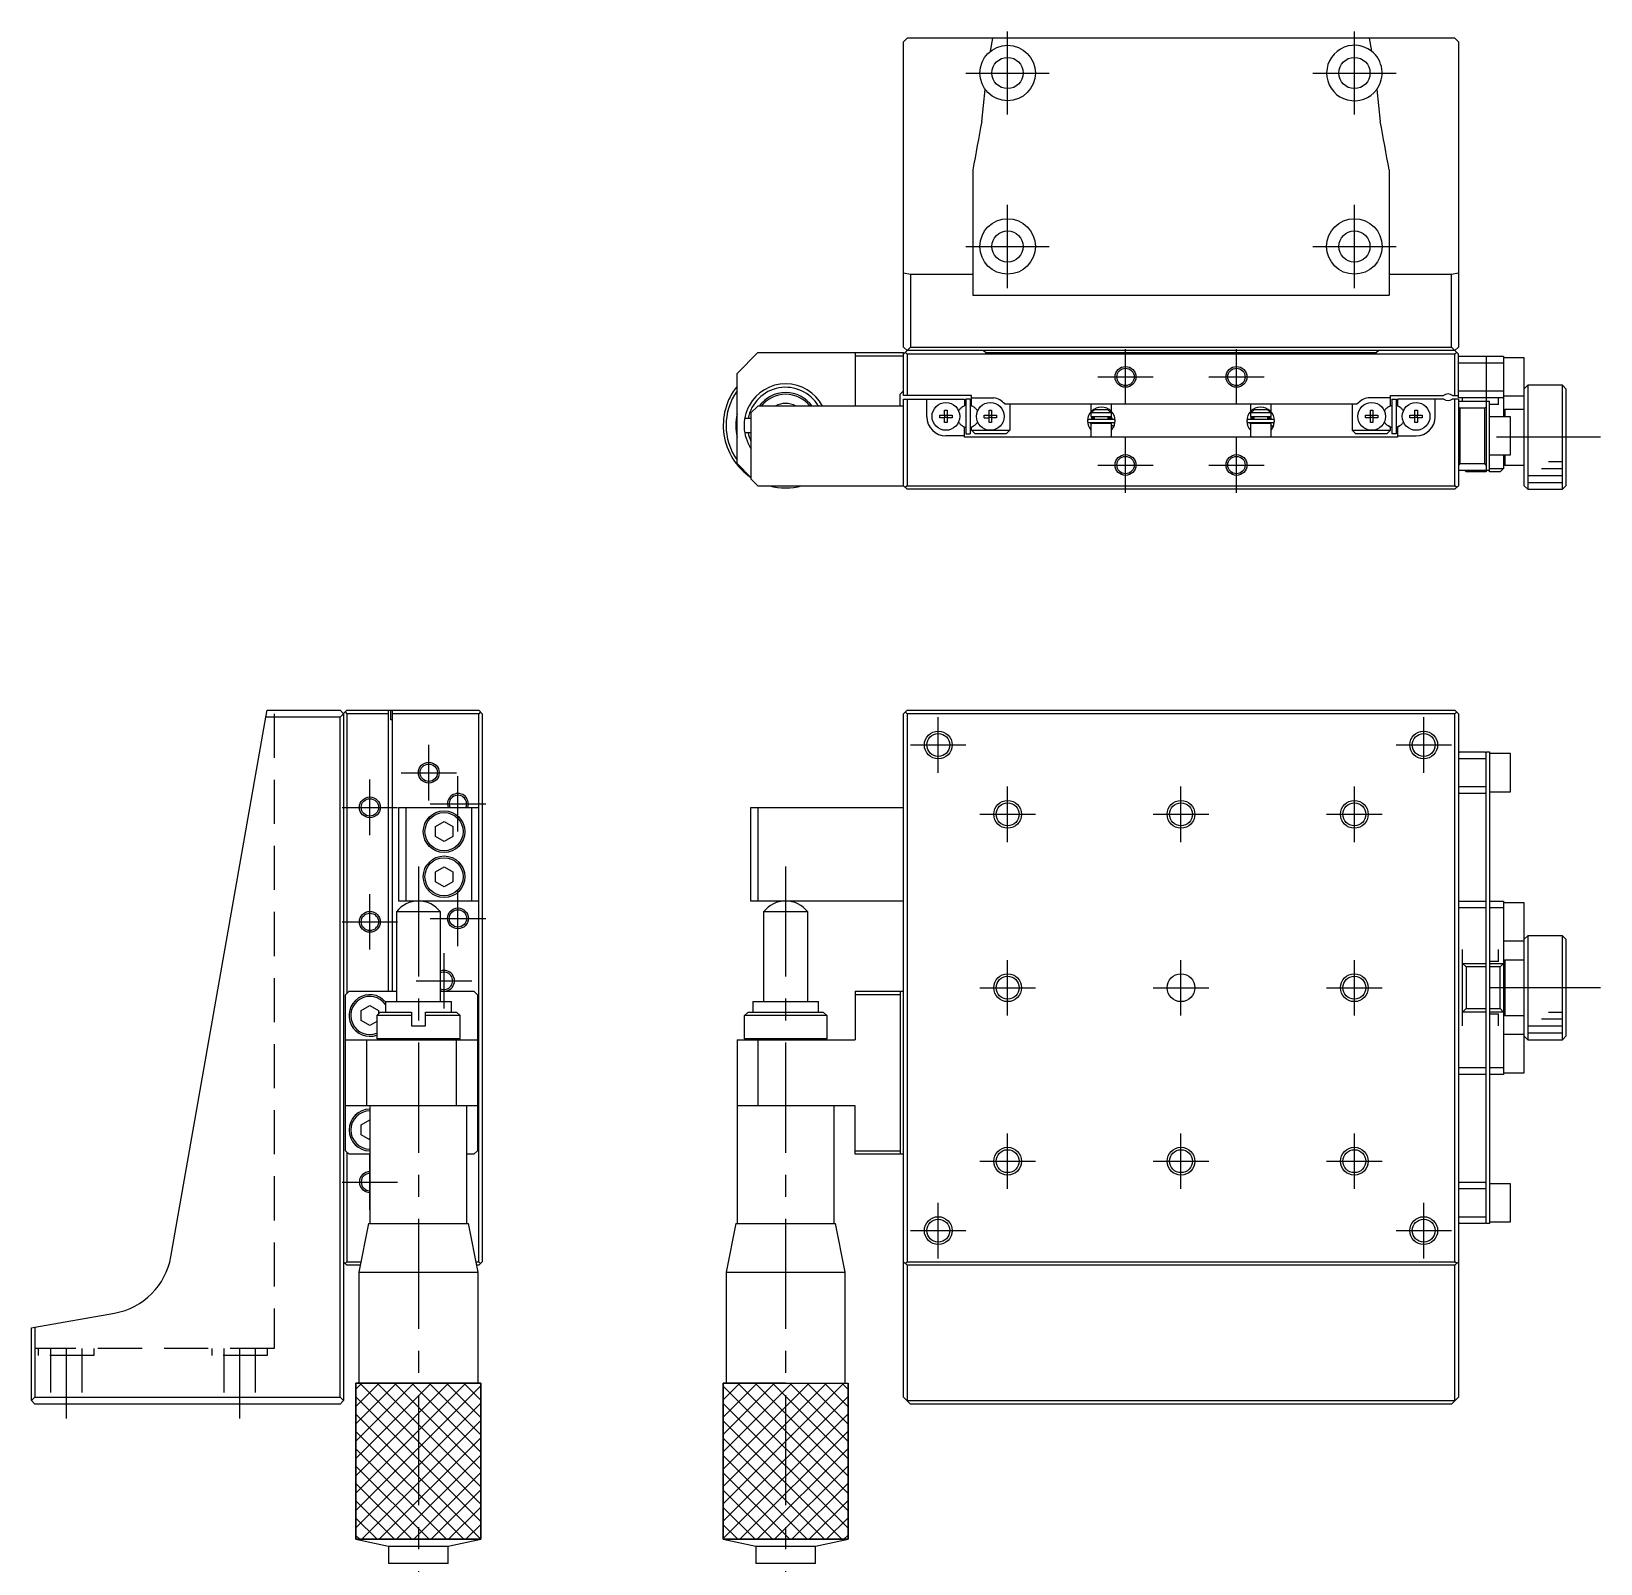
# Model space of a CAD drawing. Extents: x 0 to 477, y -8 to 328.
# Drawn here: x 0 to 226.2, y 107.2 to 328 of the extents above; entities that cross this region are included whole.
import ezdxf

# ---------------------------------------------------------------- set-up
doc = ezdxf.new("R2010")
doc.units = 0
doc.header["$LTSCALE"] = 0.5
doc.linetypes.add('CENTER', pattern=[50.8, 31.75, -6.35, 6.35, -6.35])
doc.linetypes.add('DASHED', pattern=[19.05, 12.7, -6.35])
for name, color, linetype in [('MSM_CENTER', 1, 'CENTER'), ('MSM_CONTINUOUS', 7, 'CONTINUOUS'), ('MSM_DASHED', 4, 'DASHED'), ('MSM_NARROW', 5, 'CONTINUOUS')]:
    doc.layers.add(name, color=color, linetype=linetype)

msp = doc.modelspace()

# ---------------------------------------------------------------- linework, layer by layer
at = {"layer": 'MSM_CENTER'}
for p, q in [((140.75, 316), (140.75, 328)), ((190.750009, 316.000008), (190.750009, 327.999995)), ((134.75, 322), (146.75, 322)), ((184.750016, 322.000001), (196.750003, 322.000001)), ((140.75, 291), (140.75, 303)), ((190.749987, 291.00038), (190.749987, 303.000353)), ((134.75, 297), (146.75, 297)), ((184.75, 297.000367), (196.749973, 297.000367)), ((157.75, 274.2), (157.75, 282.2)), ((173.75, 274.2), (173.75, 282.2)), ((153.75, 278.2), (161.75, 278.2)), ((169.75, 278.2), (177.75, 278.2)), ((157.75, 261.5), (157.75, 269.5)), ((173.75, 261.5), (173.75, 269.5)), ((226.25, 269.5), (211.25, 269.5)), ((153.75, 265.5), (161.75, 265.5)), ((169.75, 265.5), (177.75, 265.5)), ((130.75, 221.155071), (130.75, 229.155071)), ((200.75, 221.155071), (200.75, 229.155071)), ((57.3, 217.155071), (57.3, 225.155071)), ((126.75, 225.155071), (134.75, 225.155071)), ((196.75, 225.155071), (204.75, 225.155071)), ((48.8, 212.155071), (48.8, 220.155071)), ((53.3, 221.155071), (61.3, 221.155071)), ((61.5, 212.655071), (61.5, 220.655071)), ((140.75, 211.155071), (140.75, 219.155071)), ((165.75, 211.155071), (165.75, 219.155071)), ((190.75, 211.155071), (190.75, 219.155071)), ((44.8, 216.155071), (52.8, 216.155071)), ((57.5, 216.655071), (65.5, 216.655071)), ((136.75, 215.155071), (144.75, 215.155071)), ((161.75, 215.155071), (169.75, 215.155071)), ((186.75, 215.155071), (194.75, 215.155071)), ((55.8, 207.654914), (55.8, 101.655071)), ((108.75, 207.654914), (108.75, 101.655071)), ((48.8, 195.655071), (48.8, 203.655071)), ((61.5, 196.155071), (61.5, 204.155071)), ((44.8, 199.655071), (52.8, 199.655071)), ((57.5, 200.155071), (65.5, 200.155071)), ((59.5, 187.155071), (59.5, 195.155071)), ((140.75, 186.155071), (140.75, 194.155071)), ((165.75, 186.155071), (165.75, 194.155071)), ((190.75, 186.155071), (190.75, 194.155071)), ((55.5, 191.155071), (63.5, 191.155071)), ((136.75, 190.155071), (144.75, 190.155071)), ((161.75, 190.155071), (169.75, 190.155071)), ((186.75, 190.155071), (194.75, 190.155071)), ((226.25, 190.155071), (210.25, 190.155071)), ((140.75, 161.155071), (140.75, 169.155071)), ((165.75, 161.155071), (165.75, 169.155071)), ((190.75, 161.155071), (190.75, 169.155071)), ((48.8, 158.155071), (48.8, 166.155071)), ((136.75, 165.155071), (144.75, 165.155071)), ((161.75, 165.155071), (169.75, 165.155071)), ((186.75, 165.155071), (194.75, 165.155071)), ((44.8, 162.155071), (52.8, 162.155071)), ((130.75, 151.155071), (130.75, 159.155071)), ((200.75, 151.155071), (200.75, 159.155071)), ((126.75, 155.155071), (134.75, 155.155071)), ((196.75, 155.155071), (204.75, 155.155071)), ((5, 138.066908), (5, 128.066908)), ((30, 138.066908), (30, 128.066908))]:
    msp.add_line(p, q, dxfattribs=at)
at = {"layer": 'MSM_CONTINUOUS'}
for p, q in [((126.25, 327), (125.75, 326.5)), ((125.75, 282.5), (125.75, 326.5)), ((205.25, 327), (126.25, 327)), ((138.305355, 325.166025), (138.608572, 327)), ((192.891428, 327), (193.194645, 325.166025)), ((205.75, 326.5), (205.25, 327)), ((205.75, 326.5), (205.75, 282.5)), ((137.023977, 315.001351), (137.533002, 319.622832)), ((193.966998, 319.622832), (194.476023, 315.001351)), ((135.75, 308.056759), (135.75, 290)), ((195.75, 308.056759), (195.75, 290)), ((125.75, 293.176327), (126.75, 293)), ((126.75, 293), (135.75, 293)), ((126.75, 293), (126.75, 282.5)), ((195.75, 293), (204.75, 293)), ((204.75, 293), (205.75, 293.176327)), ((204.75, 282.5), (204.75, 293)), ((135.75, 290), (195.75, 290)), ((104.75, 281.7), (101.75, 278.7)), ((104.75, 281.7), (125.75, 281.7)), ((118.75, 281.7), (118.75, 274)), ((125.75, 281.2), (118.75, 281.2)), ((126.75, 282.5), (125.75, 281.5)), ((125.75, 282.5), (126.25, 282)), ((125.75, 275.5), (125.75, 281.7)), ((126, 281.75), (126.25, 281.5)), ((205.25, 282), (126.25, 282)), ((205.25, 281.5), (126.25, 281.5)), ((126.25, 281.5), (126.25, 275.5)), ((126.75, 282.5), (204.75, 282.5)), ((137.6, 281.65), (137.25, 282)), ((193.9, 281.65), (137.6, 281.65)), ((194.25, 282), (193.9, 281.65)), ((204.75, 282.5), (205.75, 281.5)), ((205.25, 282), (205.75, 282.5)), ((205.25, 281.5), (205.5, 281.75)), ((205.25, 275.5), (205.25, 281.5)), ((205.75, 275.2), (205.75, 281.5)), ((205.75, 281.2), (212.25, 281.2)), ((209.75, 281.2), (209.75, 264.5)), ((212.25, 281.2), (212.25, 272.45)), ((215.25, 280.95), (212.25, 280.95)), ((215.25, 262.5), (215.25, 280.95)), ((101.75, 265.7), (101.75, 278.7)), ((212.25, 280.2), (205.75, 280.2)), ((125.25, 275.7), (125.75, 276.2)), ((205.75, 276.2), (212.25, 276.2)), ((215.75, 277), (215.25, 276.5)), ((215.75, 277), (215.75, 262)), ((220.75, 277), (215.75, 277)), ((220.75, 262), (220.75, 277)), ((221.25, 276.5), (220.75, 277)), ((221.25, 276.5), (221.25, 262.5)), ((104.75, 274), (103.75, 273)), ((125.75, 274), (104.75, 274)), ((125.25, 274), (125.25, 275.7)), ((135.55, 275.5), (125.75, 275.5)), ((125.75, 262.5), (125.75, 275)), ((125.75, 275), (134.55, 275)), ((126.25, 275), (126.25, 262.5)), ((129.1, 272.45), (129.1, 275)), ((134.55, 274.044412), (134.25625, 273.874815)), ((134.55, 275), (134.55, 274.044412)), ((134.75, 275), (134.75, 270)), ((135.35, 275), (134.75, 275)), ((135.35, 275), (135.35, 270)), ((135.55, 274.044412), (135.55, 275.5)), ((135.55, 275.2), (138.772015, 275.2)), ((135.84375, 273.874815), (135.55, 274.044412)), ((140.329062, 274.3), (191.170938, 274.3)), ((141.05, 274.3), (141.05, 270.5)), ((152.75, 274.3), (152.75, 273.15339)), ((155.75, 273.197432), (155.75, 274.3)), ((175.75, 274.3), (175.75, 273.186982)), ((178.75, 273.145384), (178.75, 274.3)), ((190.45, 274.3), (190.45, 270.5)), ((195.95, 275.2), (192.727985, 275.2)), ((195.65625, 273.874815), (195.95, 274.044412)), ((195.95, 275.5), (203.588562, 275.5)), ((195.95, 274.044412), (195.95, 275.5)), ((196.15, 275), (196.15, 270)), ((196.15, 275), (196.75, 275)), ((196.75, 275), (196.75, 270)), ((196.95, 275), (196.95, 274.044412)), ((203.65, 275), (196.95, 275)), ((196.95, 274.044412), (197.24375, 273.874815)), ((202.4, 272.45), (202.4, 275)), ((205.75, 275), (204.85, 275)), ((204.911438, 275.5), (205.75, 275.5)), ((205.25, 262.5), (205.25, 275)), ((212.25, 275.2), (205.75, 275.2)), ((205.75, 275), (205.75, 262.5)), ((205.75, 274.7), (210.25, 274.7)), ((205.75, 273.9), (205.95, 273.7)), ((206.35, 274.7), (206.35, 275.2)), ((209.55, 273.7), (209.75, 273.9)), ((210.25, 264.5), (210.25, 274.7)), ((211.55, 274.2), (210.25, 274.2)), ((211.55, 274.2), (211.55, 275.2)), ((212.25, 275.45), (215.25, 275.45)), ((103.75, 272.2), (102.83392, 272.2)), ((103.75, 273), (103.75, 263.5)), ((130.963639, 272.68), (131.67, 272.68)), ((130.963639, 272.32), (130.963639, 272.68)), ((131.67, 272.32), (130.963639, 272.32)), ((131.67, 273.386361), (132.03, 273.386361)), ((131.67, 272.68), (131.67, 273.386361)), ((131.680372, 272.669628), (131.67, 272.68)), ((131.680372, 272.330372), (131.67, 272.32)), ((131.67, 271.613639), (131.67, 272.32)), ((132.03, 271.613639), (131.67, 271.613639)), ((131.680372, 272.669628), (132.019628, 272.669628)), ((131.680372, 272.330372), (131.680372, 272.669628)), ((132.019628, 272.330372), (131.680372, 272.330372)), ((132.019628, 272.669628), (132.03, 272.68)), ((132.019628, 272.669628), (132.019628, 272.330372)), ((132.019628, 272.330372), (132.03, 272.32)), ((132.03, 273.386361), (132.03, 272.68)), ((132.03, 272.68), (132.736361, 272.68)), ((132.03, 272.32), (132.03, 271.613639)), ((132.736361, 272.32), (132.03, 272.32)), ((132.736361, 272.68), (132.736361, 272.32)), ((137.363639, 272.68), (138.07, 272.68)), ((137.363639, 272.32), (137.363639, 272.68)), ((137.363639, 272.32), (138.07, 272.32)), ((138.07, 273.386361), (138.43, 273.386361)), ((138.07, 272.68), (138.07, 273.386361)), ((138.080372, 272.669628), (138.07, 272.68)), ((138.080372, 272.330372), (138.07, 272.32)), ((138.07, 271.613639), (138.07, 272.32)), ((138.43, 271.613639), (138.07, 271.613639)), ((138.080372, 272.669628), (138.419628, 272.669628)), ((138.080372, 272.330372), (138.080372, 272.669628)), ((138.419628, 272.330372), (138.080372, 272.330372)), ((138.419628, 272.669628), (138.43, 272.68)), ((138.419628, 272.669628), (138.419628, 272.330372)), ((138.419628, 272.330372), (138.43, 272.32)), ((138.43, 273.386361), (138.43, 272.68)), ((138.43, 272.68), (139.136361, 272.68)), ((138.43, 272.32), (138.43, 271.613639)), ((139.136361, 272.32), (138.43, 272.32)), ((139.136361, 272.68), (139.136361, 272.32)), ((156.044371, 272.079494), (152.494371, 272.079494)), ((152.494371, 271.629494), (156.044371, 271.629494)), ((152.759537, 271.499986), (152.734753, 271.629476)), ((152.75, 273.152642), (152.75, 273.15254)), ((155.75, 273), (152.75, 273)), ((152.75, 273), (152.75, 272.5)), ((152.75, 272.5), (155.75, 272.5)), ((152.784103, 272.3), (153.25, 272.3)), ((152.804317, 273), (153.333485, 273.5)), ((152.859223, 271.500041), (153.093923, 271.629494)), ((153.25, 272.5), (153.25, 272.079494)), ((153.25, 271.629494), (153.25, 271.5)), ((153.333485, 273.5), (155.166515, 273.5)), ((155.166515, 273.5), (155.695683, 273)), ((155.25, 272.079494), (155.25, 272.5)), ((155.25, 272.3), (155.75, 272.3)), ((155.25, 271.5), (155.25, 271.629494)), ((155.444819, 271.629494), (155.679525, 271.500031)), ((155.679353, 272.50005), (155.803976, 272.079546)), ((155.75, 273.19646), (155.75, 273.196563)), ((155.75, 272.5), (155.75, 273)), ((155.75, 272.31435), (155.75, 272.314497)), ((155.75, 272.314128), (155.75, 272.314272)), ((155.75, 272.3), (155.75, 272.314106)), ((156.09527, 271.0409), (156.267904, 271.825854)), ((156.113221, 271.63825), (156.112443, 271.640081)), ((156.126348, 271.604949), (156.113221, 271.63825)), ((156.137794, 271.571046), (156.126348, 271.604949)), ((156.147531, 271.536624), (156.137794, 271.571046)), ((156.155537, 271.501767), (156.147531, 271.536624)), ((156.161792, 271.46656), (156.155537, 271.501767)), ((179.006687, 272.070266), (175.456687, 272.070266)), ((175.456687, 271.620266), (179.006687, 271.620266)), ((175.720725, 271.495572), (175.697069, 271.620248)), ((175.75, 273.186763), (175.75, 273.186619)), ((178.75, 273), (175.75, 273)), ((175.75, 273), (175.75, 272.5)), ((175.75, 272.5), (178.75, 272.5)), ((175.75, 272.3), (176.25, 272.3)), ((175.804317, 273), (176.333485, 273.5)), ((175.827547, 271.500045), (176.056239, 271.620266)), ((176.25, 272.5), (176.25, 272.070266)), ((176.25, 271.620266), (176.25, 271.5)), ((176.333485, 273.5), (178.166515, 273.5)), ((178.166515, 273.5), (178.695683, 273)), ((178.25, 272.070266), (178.25, 272.5)), ((178.25, 272.3), (178.714547, 272.3)), ((178.25, 271.5), (178.25, 271.620266)), ((178.407136, 271.620266), (178.635853, 271.500008)), ((178.637421, 272.500038), (178.766292, 272.070318)), ((178.75, 272.5), (178.75, 273)), ((179.072167, 271.065224), (179.23022, 271.816625)), ((179.075538, 271.629022), (179.07476, 271.630853)), ((179.088664, 271.595721), (179.075538, 271.629022)), ((179.10011, 271.561817), (179.088664, 271.595721)), ((179.109848, 271.527395), (179.10011, 271.561817)), ((179.117854, 271.492538), (179.109848, 271.527395)), ((192.363639, 272.68), (193.07, 272.68)), ((192.363639, 272.32), (192.363639, 272.68)), ((193.07, 272.32), (192.363639, 272.32)), ((193.07, 273.386361), (193.43, 273.386361)), ((193.07, 272.68), (193.07, 273.386361)), ((193.080372, 272.669628), (193.07, 272.68)), ((193.080372, 272.330372), (193.07, 272.32)), ((193.07, 271.613639), (193.07, 272.32)), ((193.43, 271.613639), (193.07, 271.613639)), ((193.080372, 272.669628), (193.419628, 272.669628)), ((193.080372, 272.330372), (193.080372, 272.669628)), ((193.419628, 272.330372), (193.080372, 272.330372)), ((193.419628, 272.669628), (193.43, 272.68)), ((193.419628, 272.669628), (193.419628, 272.330372)), ((193.419628, 272.330372), (193.43, 272.32)), ((193.43, 273.386361), (193.43, 272.68)), ((193.43, 272.68), (194.136361, 272.68)), ((193.43, 272.32), (193.43, 271.613639)), ((194.136361, 272.32), (193.43, 272.32)), ((194.136361, 272.68), (194.136361, 272.32)), ((198.763639, 272.68), (199.47, 272.68)), ((198.763639, 272.32), (198.763639, 272.68)), ((199.47, 272.32), (198.763639, 272.32)), ((199.47, 273.386361), (199.83, 273.386361)), ((199.47, 272.68), (199.47, 273.386361)), ((199.480372, 272.669628), (199.47, 272.68)), ((199.480372, 272.330372), (199.47, 272.32)), ((199.47, 271.613639), (199.47, 272.32)), ((199.83, 271.613639), (199.47, 271.613639)), ((199.480372, 272.669628), (199.819628, 272.669628)), ((199.480372, 272.330372), (199.480372, 272.669628)), ((199.819628, 272.330372), (199.480372, 272.330372)), ((199.819628, 272.669628), (199.83, 272.68)), ((199.819628, 272.669628), (199.819628, 272.330372)), ((199.819628, 272.330372), (199.83, 272.32)), ((199.83, 273.386361), (199.83, 272.68)), ((199.83, 272.68), (200.536361, 272.68)), ((199.83, 272.32), (199.83, 271.613639)), ((200.536361, 272.32), (199.83, 272.32)), ((200.536361, 272.68), (200.536361, 272.32)), ((209.55, 273.7), (205.95, 273.7)), ((205.95, 273.7), (205.95, 265.7)), ((209.55, 265.7), (209.55, 273.7)), ((213.25, 272.45), (210.25, 272.45)), ((212.45, 273.5), (212.25, 273.3)), ((212.45, 273.5), (212.45, 272.45)), ((215.25, 273.5), (212.45, 273.5)), ((213.25, 266.95), (213.25, 272.45)), ((102.83392, 270.2), (103.75, 270.2)), ((134.55, 269.7), (131.85, 269.7)), ((134.25625, 271.125185), (134.55, 270.955588)), ((134.55, 269.5), (134.55, 270.955588)), ((196.95, 269.5), (134.55, 269.5)), ((134.75, 270), (135.35, 270)), ((135.55, 270.955588), (135.84375, 271.125185)), ((135.55, 270.5), (135.55, 270.955588)), ((135.55, 270.5), (141.05, 270.5)), ((136.05, 270), (135.55, 270.5)), ((140.55, 270), (136.05, 270)), ((141.05, 270.5), (140.55, 270)), ((152.402653, 271.141535), (152.403022, 271.140381)), ((152.403022, 271.140381), (152.403769, 271.138065)), ((152.403769, 271.138065), (152.404159, 271.136868)), ((152.404159, 271.136868), (152.404694, 271.135234)), ((152.404694, 271.135234), (152.405004, 271.134293)), ((152.405004, 271.134293), (152.405497, 271.132808)), ((152.405497, 271.132808), (152.405808, 271.131876)), ((152.405808, 271.131876), (152.406524, 271.129746)), ((152.406524, 271.129746), (152.424264, 271.082757)), ((152.424322, 271.086325), (152.423967, 271.084188)), ((152.423967, 271.084188), (152.424743, 271.084506)), ((152.424264, 271.082757), (152.423967, 271.084188)), ((152.425281, 271.083013), (152.441763, 271.044758)), ((155.75, 271.5), (152.75, 271.5)), ((152.75, 271.5), (152.75, 269.5)), ((156.109702, 271.07409), (155.749971, 271.202907)), ((155.75, 269.5), (155.75, 271.5)), ((155.762371, 271.206373), (155.75, 271.213404)), ((155.750152, 270.512023), (156.113551, 271.083229)), ((155.775823, 271.199067), (155.762371, 271.206373)), ((155.790255, 271.19154), (155.775823, 271.199067)), ((155.805559, 271.183849), (155.790255, 271.19154)), ((155.821621, 271.17605), (155.805559, 271.183849)), ((155.838321, 271.168203), (155.821621, 271.17605)), ((155.855534, 271.160366), (155.838321, 271.168203)), ((155.873131, 271.152597), (155.855534, 271.160366)), ((155.89098, 271.144956), (155.873131, 271.152597)), ((155.908949, 271.137498), (155.89098, 271.144956)), ((155.926902, 271.13028), (155.908949, 271.137498)), ((155.944705, 271.123356), (155.926902, 271.13028)), ((155.962226, 271.116777), (155.944705, 271.123356)), ((155.979332, 271.110592), (155.962226, 271.116777)), ((155.995897, 271.104849), (155.979332, 271.110592)), ((156.011796, 271.09959), (155.995897, 271.104849)), ((156.026911, 271.094853), (156.011796, 271.09959)), ((156.041128, 271.090676), (156.026911, 271.094853)), ((156.054341, 271.087088), (156.041128, 271.090676)), ((156.066451, 271.084117), (156.054341, 271.087088)), ((156.077367, 271.081785), (156.066451, 271.084117)), ((156.087009, 271.080109), (156.077367, 271.081785)), ((156.095304, 271.079102), (156.087009, 271.080109)), ((156.102189, 271.078772), (156.095304, 271.079102)), ((156.107614, 271.07912), (156.102189, 271.078772)), ((156.111537, 271.080145), (156.107614, 271.07912)), ((156.11393, 271.081839), (156.111537, 271.080145)), ((156.114774, 271.084188), (156.11393, 271.081839)), ((156.114478, 271.082757), (156.126815, 271.114344)), ((156.126815, 271.114344), (156.138201, 271.148275)), ((156.138201, 271.148275), (156.147876, 271.182724)), ((156.147876, 271.182724), (156.155816, 271.217603)), ((156.155816, 271.217603), (156.162004, 271.252828)), ((156.166281, 271.43109), (156.161792, 271.46656)), ((156.162004, 271.252828), (156.166423, 271.288311)), ((156.168994, 271.395442), (156.166281, 271.43109)), ((156.166423, 271.288311), (156.169065, 271.323966)), ((156.169922, 271.359705), (156.168994, 271.395442)), ((156.169065, 271.323966), (156.169922, 271.359705)), ((175.36497, 271.132306), (175.365339, 271.131153)), ((175.365339, 271.131153), (175.366086, 271.128837)), ((175.366086, 271.128837), (175.366475, 271.127639)), ((175.366475, 271.127639), (175.367011, 271.126005)), ((175.367011, 271.126005), (175.367321, 271.125065)), ((175.367321, 271.125065), (175.367814, 271.123579)), ((175.367814, 271.123579), (175.368125, 271.122648)), ((175.368125, 271.122648), (175.368841, 271.120518)), ((175.368841, 271.120518), (175.38658, 271.073528)), ((175.386639, 271.077097), (175.386284, 271.074959)), ((175.386284, 271.074959), (175.387059, 271.075278)), ((175.38658, 271.073528), (175.386284, 271.074959)), ((175.387597, 271.073784), (175.400553, 271.043529)), ((175.749626, 271.388766), (175.720725, 271.495572)), ((178.75, 271.5), (175.75, 271.5)), ((175.75, 271.5), (175.75, 269.5)), ((179.072019, 271.064862), (178.749962, 271.173237)), ((178.75, 269.5), (178.75, 271.5)), ((178.763593, 271.176745), (178.75, 271.183632)), ((178.750169, 270.545646), (179.075868, 271.074)), ((178.777825, 271.169759), (178.763593, 271.176745)), ((178.79261, 271.162715), (178.777825, 271.169759)), ((178.807857, 271.155658), (178.79261, 271.162715)), ((178.823476, 271.148628), (178.807857, 271.155658)), ((178.83937, 271.141669), (178.823476, 271.148628)), ((178.855446, 271.134823), (178.83937, 271.141669)), ((178.871604, 271.128131), (178.855446, 271.134823)), ((178.887748, 271.121634), (178.871604, 271.128131)), ((178.90378, 271.11537), (178.887748, 271.121634)), ((178.919603, 271.109378), (178.90378, 271.11537)), ((178.935121, 271.103695), (178.919603, 271.109378)), ((178.950241, 271.098353), (178.935121, 271.103695)), ((178.964871, 271.093386), (178.950241, 271.098353)), ((178.978922, 271.088824), (178.964871, 271.093386)), ((178.99231, 271.084694), (178.978922, 271.088824)), ((179.004954, 271.081022), (178.99231, 271.084694)), ((179.016776, 271.077828), (179.004954, 271.081022)), ((179.027707, 271.075134), (179.016776, 271.077828)), ((179.037679, 271.072954), (179.027707, 271.075134)), ((179.046633, 271.071303), (179.037679, 271.072954)), ((179.054514, 271.07019), (179.046633, 271.071303)), ((179.061275, 271.069622), (179.054514, 271.07019)), ((179.057587, 271.031672), (179.072167, 271.065224)), ((179.066874, 271.069602), (179.061275, 271.069622)), ((179.071278, 271.070131), (179.066874, 271.069602)), ((179.074461, 271.071205), (179.071278, 271.070131)), ((179.076402, 271.072818), (179.074461, 271.071205)), ((179.077091, 271.074959), (179.076402, 271.072818)), ((179.076795, 271.073528), (179.089132, 271.105115)), ((179.089132, 271.105115), (179.100517, 271.139047)), ((179.100517, 271.139047), (179.110192, 271.173496)), ((179.110192, 271.173496), (179.118133, 271.208375)), ((179.124109, 271.457331), (179.117854, 271.492538)), ((179.118133, 271.208375), (179.12432, 271.243599)), ((179.128598, 271.421861), (179.124109, 271.457331)), ((179.12432, 271.243599), (179.12874, 271.279082)), ((179.13131, 271.386214), (179.128598, 271.421861)), ((179.12874, 271.279082), (179.131381, 271.314737)), ((179.132239, 271.350477), (179.13131, 271.386214)), ((179.131381, 271.314737), (179.132239, 271.350477)), ((190.45, 270.5), (195.95, 270.5)), ((190.95, 270), (190.45, 270.5)), ((195.45, 270), (190.95, 270)), ((195.95, 270.5), (195.45, 270)), ((195.95, 270.955588), (195.65625, 271.125185)), ((195.95, 270.5), (195.95, 270.955588)), ((196.75, 270), (196.15, 270)), ((197.24375, 271.125185), (196.95, 270.955588)), ((196.95, 270.955588), (196.95, 269.5)), ((196.95, 269.7), (199.65, 269.7)), ((101.75, 265.7), (103.75, 263.7)), ((205.95, 265.7), (205.75, 265.5)), ((205.95, 265.7), (209.55, 265.7)), ((209.75, 265.5), (209.55, 265.7)), ((210.25, 266.95), (213.25, 266.95)), ((210.25, 265), (212.25, 265)), ((212.25, 265), (211.75, 264.5)), ((212.25, 266.95), (212.25, 265)), ((212.25, 265.7), (212.45, 265.5)), ((212.45, 266.95), (212.45, 265.5)), ((212.45, 265.5), (215.25, 265.5)), ((103.75, 263.5), (104.75, 262.5)), ((104.75, 262.5), (125.75, 262.5)), ((126.25, 262), (125.75, 262.5)), ((126.25, 262.5), (126, 262.25)), ((126.25, 262.5), (205.25, 262.5)), ((205.5, 262.25), (205.25, 262.5)), ((205.25, 262), (205.75, 262.5)), ((210.25, 264.7), (205.75, 264.7)), ((206.85, 264.5), (206.65, 264.7)), ((209.75, 264.5), (206.85, 264.5)), ((211.75, 264.5), (210.25, 264.5)), ((215.25, 262.5), (215.75, 262)), ((220.75, 262), (221.25, 262.5)), ((205.25, 262), (126.25, 262)), ((215.75, 262), (220.75, 262)), ((20.110244, 151.382352), (33.823673, 229.155071)), ((33.823673, 229.155071), (34, 230.155071)), ((44.5, 229.155071), (33.823673, 229.155071)), ((34, 230.155071), (44.5, 230.155071)), ((45, 229.655071), (44.5, 230.155071)), ((44.5, 229.155071), (45.5, 230.155071)), ((44.5, 131.155071), (44.5, 229.155071)), ((45, 229.655071), (45, 130.655071)), ((45.25, 229.905071), (45.5, 229.655071)), ((45.5, 230.155071), (64.5, 230.155071)), ((45.5, 229.655071), (45.5, 189.355071)), ((51.5, 229.655071), (45.5, 229.655071)), ((51.5, 189.655071), (51.5, 230.155071)), ((51.8, 230.155071), (51.8, 228.755071)), ((52, 228.755071), (51.8, 228.755071)), ((52, 230.155071), (52, 189.655071)), ((64.5, 229.655071), (52, 229.655071)), ((64.5, 230.155071), (65, 229.655071)), ((64.75, 229.905071), (64.5, 229.655071)), ((64.5, 150.655071), (64.5, 229.655071)), ((65, 229.655071), (65, 150.655071)), ((126.25, 230.155071), (125.75, 229.655071)), ((125.75, 131.155071), (125.75, 229.655071)), ((126.25, 229.655071), (126, 229.905071)), ((126.25, 230.155071), (205.25, 230.155071)), ((205.25, 229.655071), (126.25, 229.655071)), ((126.25, 229.655071), (126.25, 150.655071)), ((205.75, 229.655071), (205.25, 230.155071)), ((205.25, 229.655071), (205.5, 229.905071)), ((205.25, 150.655071), (205.25, 229.655071)), ((205.75, 229.655071), (205.75, 131.155071)), ((205.75, 223.955071), (205.95, 224.155071)), ((205.95, 224.155071), (209.55, 224.155071)), ((209.75, 223.955071), (209.55, 224.155071)), ((209.75, 224.155071), (210.25, 224.155071)), ((209.75, 156.155071), (209.75, 224.155071)), ((210.25, 224.155071), (210.25, 156.155071)), ((209.75, 223.155071), (205.75, 223.155071)), ((213.25, 223.905071), (210.25, 223.905071)), ((213.25, 218.405071), (213.25, 223.905071)), ((205.75, 219.155071), (209.75, 219.155071)), ((205.75, 218.355071), (205.95, 218.155071)), ((209.55, 218.155071), (205.95, 218.155071)), ((209.55, 218.155071), (209.75, 218.355071)), ((210.25, 218.405071), (213.25, 218.405071)), ((53, 202.655071), (53, 216.155071)), ((53, 216.155071), (64.5, 216.155071)), ((54, 216.155071), (54, 202.655071)), ((63.5, 202.655071), (63.5, 216.155071)), ((103.75, 202.655071), (103.75, 216.155071)), ((103.75, 216.155071), (125.75, 216.155071)), ((104.75, 216.155071), (104.75, 202.655071)), ((58.25, 213.376758), (59.5, 214.098446)), ((58.25, 211.933383), (58.25, 213.376758)), ((59.5, 214.098446), (60.75, 213.376758)), ((60.75, 213.376758), (60.75, 211.933383)), ((59.5, 211.211695), (58.25, 211.933383)), ((60.75, 211.933383), (59.5, 211.211695)), ((58.25, 206.876758), (59.5, 207.598446)), ((58.25, 205.433383), (58.25, 206.876758)), ((59.5, 207.598446), (60.75, 206.876758)), ((60.75, 206.876758), (60.75, 205.433383)), ((59.5, 204.711695), (58.25, 205.433383)), ((60.75, 205.433383), (59.5, 204.711695)), ((64.5, 202.655071), (53, 202.655071)), ((125.75, 202.655071), (103.75, 202.655071)), ((205.75, 202.655071), (209.75, 202.655071)), ((209.75, 201.655071), (205.75, 201.655071)), ((210.250001, 202.655071), (212.25, 202.655071)), ((212.25, 201.655071), (210.250001, 201.655071)), ((212.25, 202.655071), (212.25, 177.655071)), ((215.25, 202.405071), (212.25, 202.405071)), ((215.25, 177.905071), (215.25, 202.405071)), ((58.975, 201.087891), (52.625, 201.087891)), ((52.625, 201.087891), (52.625, 188.155071)), ((58.975, 188.155071), (58.975, 201.087891)), ((111.925, 201.087891), (105.575, 201.087891)), ((105.575, 201.087891), (105.575, 188.155071)), ((111.925, 188.155071), (111.925, 201.087891)), ((212.25, 196.905071), (215.25, 196.905071)), ((215.75, 197.655071), (215.25, 197.155071)), ((215.75, 197.655071), (215.75, 182.655071)), ((220.75, 197.655071), (215.75, 197.655071)), ((220.75, 182.655071), (220.75, 197.655071)), ((221.25, 197.155071), (220.75, 197.655071)), ((221.25, 197.155071), (221.25, 183.155071)), ((206.35, 184.655071), (206.35, 195.655071)), ((211.55, 193.92302), (211.55, 195.655071)), ((206.85, 193.155071), (206.35, 193.655071)), ((206.35, 193.655071), (209.75, 193.655071)), ((209.75, 193.155071), (206.85, 193.155071)), ((206.85, 193.155071), (206.85, 187.155071)), ((211.55, 193.92302), (210.25, 193.92302)), ((210.25, 193.655071), (212.25, 193.655071)), ((211.75, 193.155071), (210.25, 193.155071)), ((212.25, 193.655071), (211.75, 193.155071)), ((211.75, 187.155071), (211.75, 193.155071)), ((212.45, 194.155071), (212.25, 193.955071)), ((212.45, 194.155071), (212.45, 186.155071)), ((215.25, 194.155071), (212.45, 194.155071)), ((45.8, 189.655071), (45.3, 189.155071)), ((45.3, 166.655071), (45.3, 189.155071)), ((45.8, 189.655071), (52.625, 189.655071)), ((51.05, 188.155071), (60.55, 188.155071)), ((51.05, 188.155071), (51.05, 186.655071)), ((58.975, 189.655071), (63.8, 189.655071)), ((60.55, 186.655071), (60.55, 188.155071)), ((64.3, 189.155071), (63.8, 189.655071)), ((64.3, 189.155071), (64.3, 166.655071)), ((104, 188.155071), (113.5, 188.155071)), ((104, 188.155071), (104, 186.655071)), ((113.5, 186.655071), (113.5, 188.155071)), ((118.75, 189.655071), (118.75, 182.655071)), ((118.75, 189.655071), (125.75, 189.655071)), ((125.25, 189.155071), (118.75, 189.155071)), ((125.25, 189.655071), (125.25, 166.155071)), ((47.55, 186.876758), (48.8, 187.598446)), ((47.55, 185.433383), (47.55, 186.876758)), ((48.8, 187.598446), (50.05, 186.876758)), ((50.3, 186.655071), (49.8, 186.155071)), ((54.8, 186.155071), (49.8, 186.155071)), ((49.8, 186.155071), (49.8, 182.855071)), ((50.05, 186.876758), (50.05, 186.405071)), ((50.3, 186.655071), (54.8, 186.655071)), ((54.8, 186.655071), (54.8, 184.655071)), ((56.8, 184.655071), (56.8, 186.655071)), ((56.8, 186.655071), (61.3, 186.655071)), ((61.8, 186.155071), (56.8, 186.155071)), ((61.8, 186.155071), (61.3, 186.655071)), ((61.8, 182.855071), (61.8, 186.155071)), ((102.83392, 186.155071), (103.341673, 186.655071)), ((114.66608, 186.155071), (102.83392, 186.155071)), ((102.83392, 184.655071), (102.83392, 186.155071)), ((103.341673, 186.655071), (114.158327, 186.655071)), ((114.158327, 186.655071), (114.66608, 186.155071)), ((114.66608, 186.155071), (114.66608, 184.655071)), ((206.85, 187.155071), (206.35, 186.655071)), ((209.75, 186.655071), (206.35, 186.655071)), ((206.85, 187.155071), (209.75, 187.155071)), ((210.25, 187.155071), (211.75, 187.155071)), ((212.25, 186.655071), (210.25, 186.655071)), ((210.25, 186.387121), (211.55, 186.387121)), ((211.55, 184.655071), (211.55, 186.387121)), ((212.25, 186.655071), (211.75, 187.155071)), ((212.25, 186.355071), (212.45, 186.155071)), ((212.45, 186.155071), (215.25, 186.155071)), ((48.8, 184.711695), (47.55, 185.433383)), ((49.8, 185.289045), (48.8, 184.711695)), ((54.8, 184.655071), (56.8, 184.655071)), ((102.75, 184.655071), (102.83392, 184.655071)), ((102.75, 184.655071), (102.75, 182.855071)), ((114.66608, 184.655071), (114.75, 184.655071)), ((114.75, 182.855071), (114.75, 184.655071)), ((215.25, 183.405071), (212.25, 183.405071)), ((45.3, 182.655071), (64.3, 182.655071)), ((48.3, 182.655071), (48.3, 173.155071)), ((49.8, 182.855071), (61.8, 182.855071)), ((49.8, 182.855071), (50, 182.655071)), ((61.3, 173.155071), (61.3, 182.655071)), ((61.6, 182.655071), (61.8, 182.855071)), ((101.75, 182.655071), (118.75, 182.655071)), ((101.75, 182.655071), (101.75, 156.155071)), ((102.75, 182.855071), (114.75, 182.855071)), ((102.75, 182.855071), (102.95, 182.655071)), ((104.75, 182.655071), (104.75, 173.155071)), ((114.55, 182.655071), (114.75, 182.855071)), ((215.25, 183.155071), (215.75, 182.655071)), ((215.75, 182.655071), (220.75, 182.655071)), ((220.75, 182.655071), (221.25, 183.155071)), ((205.75, 178.655071), (209.75, 178.655071)), ((209.75, 177.655071), (205.75, 177.655071)), ((210.250001, 178.655071), (212.25, 178.655071)), ((212.25, 177.655071), (210.250001, 177.655071)), ((212.25, 177.905071), (215.25, 177.905071)), ((64.3, 173.155071), (45.3, 173.155071)), ((48.8, 173.155071), (48.8, 156.155071)), ((62.8, 156.155071), (62.8, 173.155071)), ((118.75, 173.155071), (101.75, 173.155071)), ((115.75, 156.155071), (115.75, 173.155071)), ((118.75, 166.155071), (118.75, 173.155071)), ((47.55, 170.376758), (48.8, 171.098446)), ((47.55, 168.933383), (47.55, 170.376758)), ((48.8, 168.211695), (47.55, 168.933383)), ((45.3, 166.655071), (45.8, 166.155071)), ((45.5, 166.455071), (45.5, 150.655071)), ((48.8, 166.155071), (45.8, 166.155071)), ((63.8, 166.155071), (62.8, 166.155071)), ((63.8, 166.155071), (64.3, 166.655071)), ((118.75, 166.655071), (125.25, 166.655071)), ((125.75, 166.155071), (118.75, 166.155071)), ((205.95, 162.155071), (205.75, 161.955071)), ((209.75, 161.155071), (205.75, 161.155071)), ((205.95, 162.155071), (209.55, 162.155071)), ((209.75, 161.955071), (209.55, 162.155071)), ((213.25, 161.905071), (210.25, 161.905071)), ((213.25, 156.405071), (213.25, 161.905071)), ((48.6, 156.155071), (47.2, 149.155071)), ((48.6, 156.155071), (63, 156.155071)), ((64.4, 149.155071), (63, 156.155071)), ((101.55, 156.155071), (100.15, 149.155071)), ((101.55, 156.155071), (115.95, 156.155071)), ((117.35, 149.155071), (115.95, 156.155071)), ((205.75, 157.155071), (209.75, 157.155071)), ((205.95, 156.155071), (205.75, 156.355071)), ((209.55, 156.155071), (205.95, 156.155071)), ((209.55, 156.155071), (209.75, 156.355071)), ((210.25, 156.155071), (209.75, 156.155071)), ((210.25, 156.405071), (213.25, 156.405071)), ((45.5, 150.155071), (45, 150.655071)), ((45.5, 150.655071), (45.25, 150.405071)), ((45.5, 150.655071), (47.5, 150.655071)), ((47.4, 150.155071), (45.5, 150.155071)), ((64.1, 150.655071), (64.5, 150.655071)), ((64.5, 150.155071), (64.2, 150.155071)), ((64.5, 150.655071), (64.75, 150.405071)), ((65, 150.655071), (64.5, 150.155071)), ((125.75, 150.655071), (126.25, 150.155071)), ((126, 150.405071), (126.25, 150.655071)), ((126.25, 150.655071), (205.25, 150.655071)), ((205.25, 150.155071), (126.25, 150.155071)), ((126.25, 150.155071), (126.25, 130.655071)), ((205.5, 150.405071), (205.25, 150.655071)), ((205.25, 150.155071), (205.75, 150.655071)), ((205.25, 130.655071), (205.25, 150.155071)), ((47.2, 149.155071), (64.4, 149.155071)), ((47.2, 149.155071), (47.2, 133.155071)), ((64.4, 133.155071), (64.4, 149.155071)), ((100.15, 149.155071), (117.35, 149.155071)), ((100.15, 149.155071), (100.15, 133.155071)), ((117.35, 133.155071), (117.35, 149.155071)), ((0.5, 141.243234), (11.998649, 143.270756)), ((0, 141.155071), (0.5, 141.243234)), ((0, 130.655071), (0, 141.155071)), ((0.5, 141.243234), (0.5, 131.155071)), ((46.8, 133.155071), (64.8, 133.155071)), ((46.8, 110.655071), (46.8, 133.155071)), ((64.8, 133.155071), (64.8, 110.655071)), ((99.75, 133.155071), (117.75, 133.155071)), ((99.75, 110.655071), (99.75, 133.155071)), ((117.75, 133.155071), (117.75, 110.655071)), ((0.5, 131.155071), (0, 130.655071)), ((0, 130.655071), (0.5, 130.155071)), ((0.5, 131.155071), (44.5, 131.155071)), ((44.5, 130.155071), (0.5, 130.155071)), ((45, 130.655071), (44.5, 131.155071)), ((44.5, 130.155071), (45, 130.655071)), ((126.75, 130.155071), (125.75, 131.155071)), ((126.25, 130.655071), (205.25, 130.655071)), ((204.75, 130.155071), (126.75, 130.155071)), ((205.75, 131.155071), (204.75, 130.155071)), ((46.8, 110.655071), (51.5, 109.655071)), ((64.8, 110.655071), (46.8, 110.655071)), ((51.5, 109.655071), (60.1, 109.655071)), ((51.5, 109.655071), (51.5, 107.155071)), ((60.1, 109.655071), (64.8, 110.655071)), ((60.1, 107.155071), (60.1, 109.655071)), ((99.75, 110.655071), (104.45, 109.655071)), ((117.75, 110.655071), (99.75, 110.655071)), ((104.45, 109.655071), (113.05, 109.655071)), ((104.45, 109.655071), (104.45, 107.155071)), ((113.05, 109.655071), (117.75, 110.655071)), ((113.05, 107.155071), (113.05, 109.655071)), ((60.1, 107.155071), (51.5, 107.155071)), ((113.05, 107.155071), (104.45, 107.155071))]:
    msp.add_line(p, q, dxfattribs=at)
for centre, radius in [((140.75, 322), 4), ((140.75, 322), 2.25), ((190.75, 322), 2.25), ((140.75, 297), 4), ((190.749987, 297.000367), 3.999987), ((140.75, 297), 2.25), ((190.75, 297), 2.25), ((157.75, 278.2), 1.25), ((173.75, 278.2), 1.25), ((131.85, 272.5), 2), ((138.25, 272.5), 2), ((193.25, 272.5), 2), ((199.65, 272.5), 2), ((157.75, 265.5), 1.25), ((173.75, 265.5), 1.25), ((130.75, 225.155071), 1.65), ((200.75, 225.155071), 1.65), ((57.3, 221.155071), 1.25), ((48.8, 216.155071), 1.25), ((59.5, 212.655071), 3), ((59.5, 212.655071), 2.75), ((140.75, 215.155071), 1.65), ((165.75, 215.155071), 1.65), ((190.75, 215.155071), 1.65), ((59.5, 206.155071), 3), ((59.5, 206.155071), 2.75), ((61.5, 200.155071), 1.25), ((48.8, 199.655071), 1.25), ((140.75, 190.155071), 1.65), ((165.75, 190.155071), 2), ((190.75, 190.155071), 1.65), ((140.75, 165.155071), 1.65), ((165.75, 165.155071), 1.65), ((190.75, 165.155071), 1.65), ((130.75, 155.155071), 1.65), ((200.75, 155.155071), 1.65)]:
    msp.add_circle(centre, radius, dxfattribs=at)
for centre, radius, start, end in [((190.750009, 322.000001), 3.999993, 52.326579, 323.537733), ((190.75, 322), 4, 323.537826, 52.326487), ((554.187077, 234.884124), 424.786795, 169.128572, 170.08091), ((-207.431526, 237.682737), 409.277224, 9.901046, 10.889473), ((108.75, 271.2), 9, 141.057559, 235.859311), ((108.75, 271.2), 8.6, 144.484016, 215.51601199), ((108.75, 271.2), 6, 27.818139, 213.55729847), ((108.75, 271.2), 5.5, 30.603295, 169.524318), ((108.75, 271.2), 4.75, 36.119668, 143.880332), ((108.75, 271.2), 4.5, 38.478595, 141.521405), ((108.75, 271.2), 3.175, 61.871171, 118.128829), ((135.05, 272.5), 1.5875, 120, 135), ((135.050001, 272.5), 1.5875, 60.000031, 79.10691), ((135.05, 272.5), 1.5875, 45, 60), ((138.25, 272.5), 2.75, 40.885193, 79.057501), ((154.269415, 271.854456), 1.998762, 0.738023, 179.187021), ((177.231732, 271.845227), 1.998762, 0.738023, 179.187021), ((193.25, 272.5), 2.75, 100.942499, 139.114807), ((196.45, 272.5), 1.5875, 120, 135), ((196.449999, 272.5), 1.5875, 100.89309, 120), ((196.449999, 272.5), 1.5875, 60, 79.106989), ((196.45, 272.5), 1.5875, 45, 60), ((204.25, 274.75), 1, 48.590378, 131.409622), ((204.25, 275.8), 1, 233.130102, 306.869898), ((108.75, 271.2), 7.2, 166.463797, 193.53620505), ((131.85, 272.45), 2.75, 180, 270), ((135.16481, 272.385), 1.75, 134.995594, 148.113496), ((135.16481, 272.615), 1.75, 211.886504, 225.004406), ((135.050001, 272.5), 1.5875, 135.000025, 149.566818), ((135.050001, 272.5), 1.5875, 210.433182, 224.999975), ((134.93519, 272.385), 1.75, 31.886504, 45.004406), ((134.93519, 272.615), 1.75, 314.995594, 328.113496), ((135.050001, 272.5), 1.5875, 30.433263, 45.000025), ((135.050001, 272.5), 1.5875, 314.999975, 329.566737), ((152.494371, 271.854494), 0.225, 90, 270), ((154.274021, 271.85609), 2.00346, 180.863794, 220.459737), ((156.044371, 271.854494), 0.225, 270, 90), ((175.456687, 271.845266), 0.225, 90, 270), ((177.235454, 271.846694), 2.002574, 180.859394, 222.103214), ((179.006687, 271.845266), 0.225, 270, 90), ((196.56481, 272.385), 1.75, 134.995594, 148.113496), ((196.56481, 272.615), 1.75, 211.886504, 225.004406), ((196.449999, 272.5), 1.5875, 134.999975, 149.566737), ((196.449999, 272.5), 1.5875, 210.433263, 225.000025), ((196.33519, 272.385), 1.75, 31.886504, 45.004406), ((196.449999, 272.5), 1.5875, 30.433182, 44.999975), ((196.449999, 272.5), 1.5875, 315.000025, 329.566818), ((196.33519, 272.615), 1.75, 314.995594, 328.113496), ((199.65, 272.45), 2.75, 270, 0), ((108.75, 271.2), 5.5, 190.475682, 204.619977), ((135.05, 272.5), 1.5875, 225, 240), ((135.050001, 272.5), 1.5875, 239.999969, 259.10691), ((135.050001, 272.5), 1.5875, 280.893071, 299.999969), ((135.05, 272.5), 1.5875, 300, 315), ((196.45, 272.5), 1.5875, 225, 240), ((196.449999, 272.5), 1.5875, 240, 259.107042), ((196.449999, 272.5), 1.5875, 280.89301, 300.000031), ((196.45, 272.5), 1.5875, 300, 315), ((108.75, 271.2), 9, 255.164888, 284.83513895), ((61.5, 216.655071), 1.25, 336.421822, 203.57813225), ((55.8, 198.654914), 4, 37.462651, 142.537349), ((108.75, 198.654914), 4, 37.462651, 142.537349), ((59.5, 191.155071), 1.25, 245.165412, 114.83459012), ((48.8, 186.155071), 3, 41.409622, 289.471221), ((48.8, 186.155071), 2.75, 35.096801, 291.323686), ((48.8, 169.655071), 3, 90, 270), ((48.8, 169.655071), 2.75, 90, 270), ((48.8, 162.155071), 1.25, 90, 270), ((10.262167, 153.118834), 10, 280, 350)]:
    msp.add_arc(centre, radius, start, end, dxfattribs=at)
at = {"layer": 'MSM_DASHED'}
for p, q in [((35, 229.655071), (35, 138.155071)), ((35, 138.155071), (0.5, 138.155071)), ((1, 138.155071), (1, 137.155071)), ((2.75, 138.155071), (2.75, 130.155071)), ((7.25, 138.155071), (7.25, 130.155071)), ((9, 138.155071), (9, 137.155071)), ((26, 138.155071), (26, 137.155071)), ((27.75, 138.155071), (27.75, 130.155071)), ((32.25, 138.155071), (32.25, 130.155071)), ((34, 138.155071), (34, 137.155071)), ((9, 137.155071), (1, 137.155071)), ((34, 137.155071), (26, 137.155071))]:
    msp.add_line(p, q, dxfattribs=at)
at = {"layer": 'MSM_NARROW'}
for p, q in [((217.75, 265), (220.75, 265)), ((218.75, 266), (220.75, 266)), ((215.75, 264), (220.75, 264)), ((215.75, 263), (220.75, 263)), ((217.75, 185.655071), (220.75, 185.655071)), ((218.75, 186.655071), (220.75, 186.655071)), ((215.75, 184.655071), (220.75, 184.655071)), ((215.75, 183.655071), (220.75, 183.655071)), ((64.8, 133.155071), (46.8, 133.155071)), ((46.8, 133.155071), (46.8, 110.655071)), ((46.8, 132.3), (47.655071, 133.155071)), ((46.8, 129.8), (50.155071, 133.155071)), ((46.8, 127.3), (52.655071, 133.155071)), ((46.8, 124.8), (55.155071, 133.155071)), ((46.8, 122.3), (57.655071, 133.155071)), ((46.8, 119.8), (60.155071, 133.155071)), ((46.8, 117.3), (62.655071, 133.155071)), ((46.8, 114.8), (64.8, 132.8)), ((47.344929, 133.155071), (64.8, 115.7)), ((49.844929, 133.155071), (64.8, 118.2)), ((52.344929, 133.155071), (64.8, 120.7)), ((54.844929, 133.155071), (64.8, 123.2)), ((57.344929, 133.155071), (64.8, 125.7)), ((59.844929, 133.155071), (64.8, 128.2)), ((62.344929, 133.155071), (64.8, 130.7)), ((64.8, 110.655071), (64.8, 133.155071)), ((108.75, 133.155071), (99.75, 133.155071)), ((99.75, 133.155071), (99.75, 110.655071)), ((99.75, 130.75), (102.155071, 133.155071)), ((99.75, 128.25), (104.655071, 133.155071)), ((99.75, 125.75), (107.155071, 133.155071)), ((99.75, 123.25), (109.655071, 133.155071)), ((99.75, 120.75), (112.155071, 133.155071)), ((99.75, 118.25), (114.655071, 133.155071)), ((99.75, 115.75), (117.155071, 133.155071)), ((99.75, 132.75), (117.75, 114.75)), ((99.75, 113.25), (117.75, 131.25)), ((101.844929, 133.155071), (117.75, 117.25)), ((104.344929, 133.155071), (117.75, 119.75)), ((106.844929, 133.155071), (117.75, 122.25)), ((109.344929, 133.155071), (117.75, 124.75)), ((111.844929, 133.155071), (117.75, 127.25)), ((114.344929, 133.155071), (117.75, 129.75)), ((116.844929, 133.155071), (117.75, 132.25)), ((117.75, 110.655071), (117.75, 133.155071)), ((46.8, 131.2), (64.8, 113.2)), ((46.8, 112.3), (64.8, 130.3)), ((99.75, 130.25), (117.75, 112.25)), ((46.8, 128.7), (64.8, 110.7)), ((47.655071, 110.655071), (64.8, 127.8)), ((99.75, 110.75), (117.75, 128.75)), ((99.75, 127.75), (116.844929, 110.655071)), ((46.8, 126.2), (62.344929, 110.655071)), ((50.155071, 110.655071), (64.8, 125.3)), ((99.75, 125.25), (114.344929, 110.655071)), ((102.155071, 110.655071), (117.75, 126.25)), ((46.8, 123.7), (59.844929, 110.655071)), ((52.655071, 110.655071), (64.8, 122.8)), ((99.75, 122.75), (111.844929, 110.655071)), ((104.655071, 110.655071), (117.75, 123.75)), ((46.8, 121.2), (57.344929, 110.655071)), ((55.155071, 110.655071), (64.8, 120.3)), ((99.75, 120.25), (109.344929, 110.655071)), ((107.155071, 110.655071), (117.75, 121.25)), ((46.8, 118.7), (54.844929, 110.655071)), ((57.655071, 110.655071), (64.8, 117.8)), ((99.75, 117.75), (106.844929, 110.655071)), ((109.655071, 110.655071), (117.75, 118.75)), ((46.8, 116.2), (52.344929, 110.655071)), ((112.155071, 110.655071), (117.75, 116.25)), ((46.8, 113.7), (49.844929, 110.655071)), ((60.155071, 110.655071), (64.8, 115.3)), ((99.75, 115.25), (104.344929, 110.655071)), ((114.655071, 110.655071), (117.75, 113.75)), ((46.8, 111.2), (47.344929, 110.655071)), ((62.655071, 110.655071), (64.8, 112.8)), ((99.75, 112.75), (101.844929, 110.655071)), ((117.155071, 110.655071), (117.75, 111.25)), ((46.8, 110.655071), (64.8, 110.655071)), ((99.75, 110.655071), (117.75, 110.655071))]:
    msp.add_line(p, q, dxfattribs=at)
for centre, radius in [((157.75, 278.2), 1.5), ((173.75, 278.2), 1.5), ((157.75, 265.5), 1.5), ((173.75, 265.5), 1.5), ((130.75, 225.155071), 2), ((200.75, 225.155071), 2), ((57.3, 221.155071), 1.5), ((48.8, 216.155071), 1.5), ((140.75, 215.155071), 2), ((165.75, 215.155071), 2), ((190.75, 215.155071), 2), ((61.5, 200.155071), 1.5), ((48.8, 199.655071), 1.5), ((140.75, 190.155071), 2), ((190.75, 190.155071), 2), ((140.75, 165.155071), 2), ((165.75, 165.155071), 2), ((190.75, 165.155071), 2), ((130.75, 155.155071), 2), ((200.75, 155.155071), 2)]:
    msp.add_circle(centre, radius, dxfattribs=at)
for centre, start, end in [((61.5, 216.655071), 340.528779, 199.47122807), ((59.5, 191.155071), 249.512685, 110.48727285), ((48.8, 162.155071), 90, 270)]:
    msp.add_arc(centre, 1.5, start, end, dxfattribs=at)

doc.saveas('drawing.dxf')
